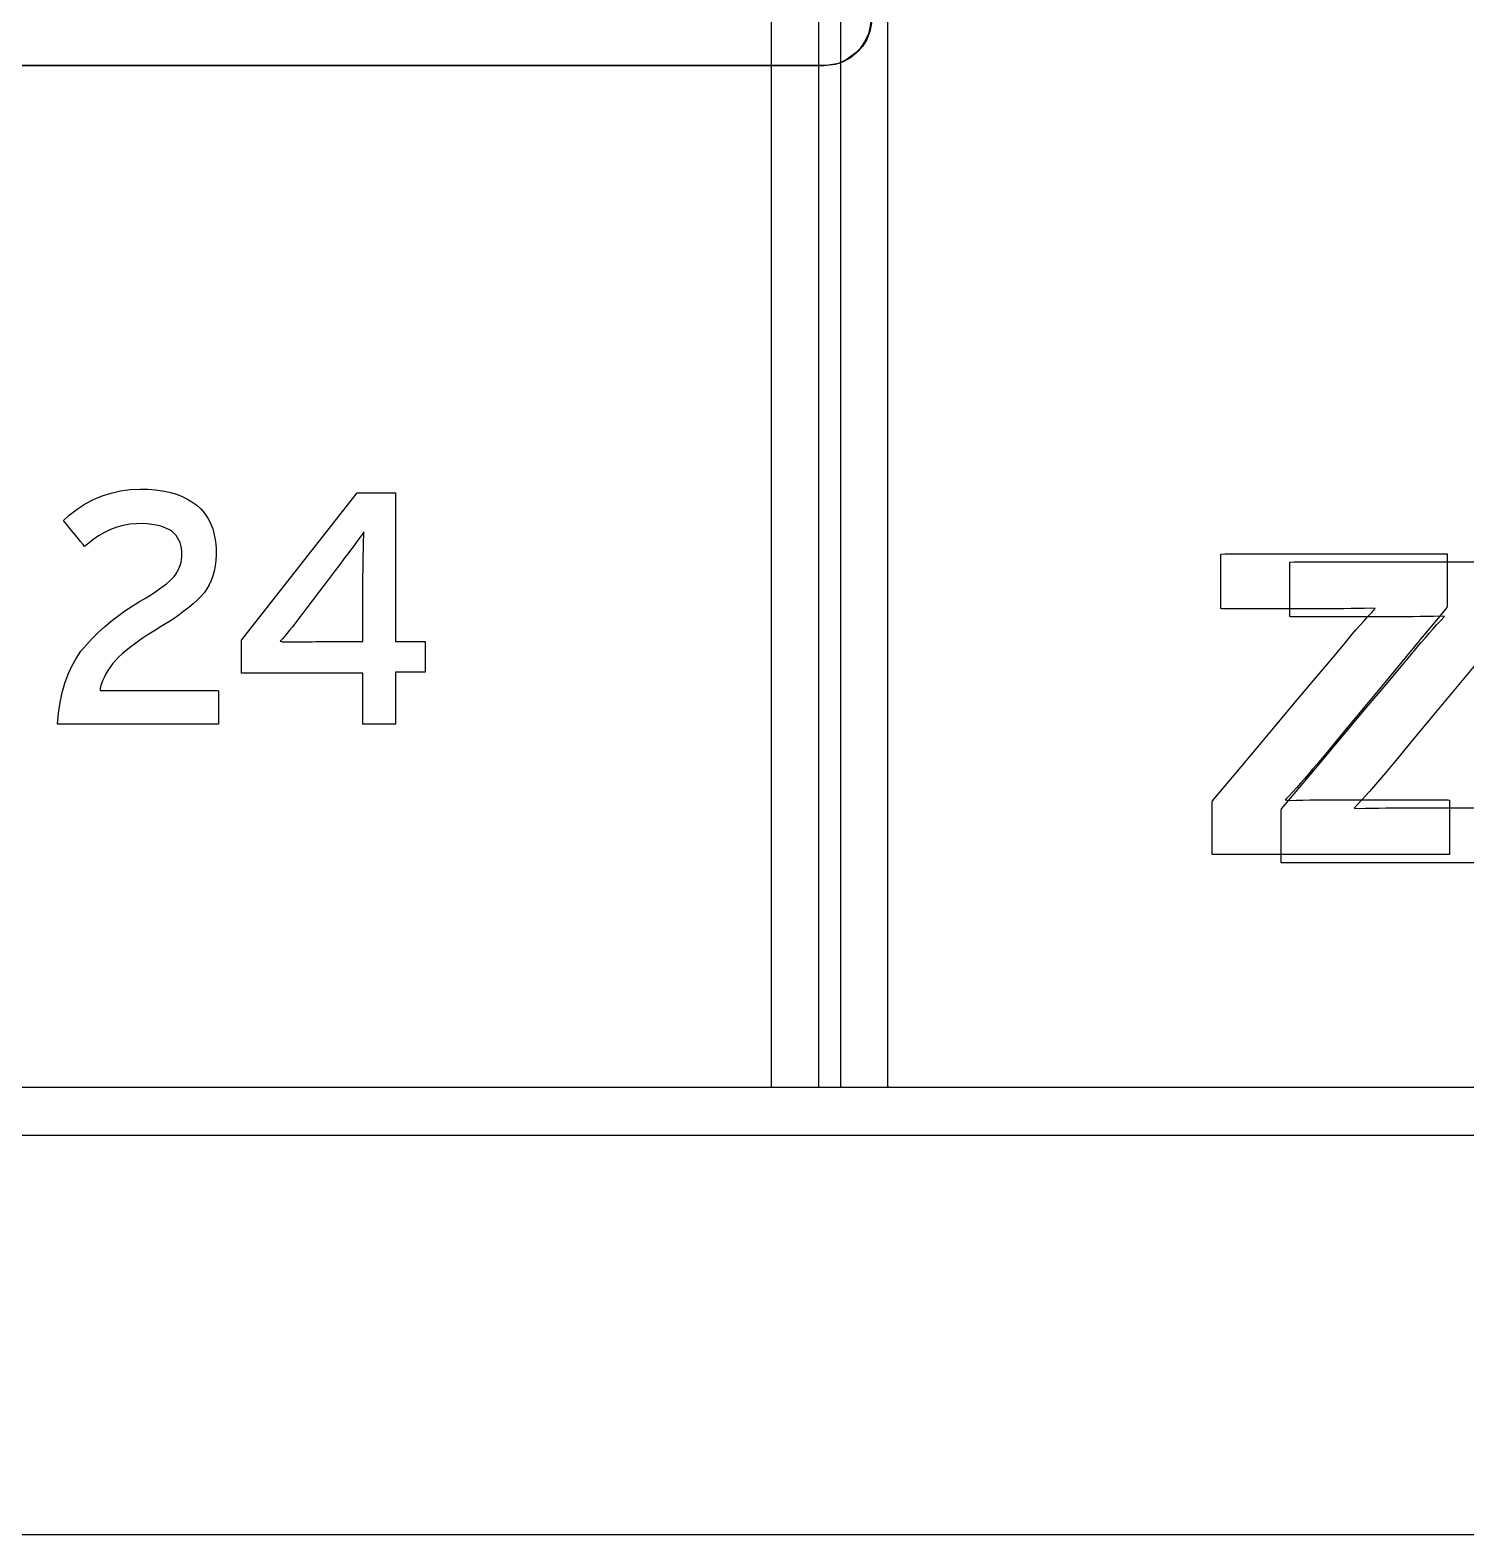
# Model space of a CAD drawing. Extents: x 1 to 47.7, y 0.2 to 33.4.
# Drawn here: x 38.236 to 38.839, y 10.224 to 10.856 of the extents above; entities that cross this region are included whole.
import ezdxf

# ---------------------------------------------------------------- set-up
doc = ezdxf.new("R2010")
doc.units = 0
doc.header["$MEASUREMENT"] = 0
for name, color, linetype in [('1_1__SCREW_TERMINAL_BLOCK_', 7, 'CONTINUOUS'), ('1_2__SCREW_TERMINAL_BLOCK_', 7, 'CONTINUOUS'), ('1_3__CONNECTORIZED_RELAY__', 7, 'CONTINUOUS'), ('1_4__CONNECTORIZED_RELAY__', 7, 'CONTINUOUS'), ('6_0____DWG', 7, 'CONTINUOUS')]:
    doc.layers.add(name, color=color, linetype=linetype)

msp = doc.modelspace()

# ---------------------------------------------------------------- linework, layer by layer
at = {"layer": '1_1__SCREW_TERMINAL_BLOCK_'}
for points in [[(38.54709, 10.86559), (38.54709, 10.84715), (38.54709, 10.82674), (38.54709, 10.80463), (38.54709, 10.78107), (38.54709, 10.75633), (38.54709, 10.73067), (38.54709, 10.67769), (38.54709, 10.62424), (38.54709, 10.57243), (38.54709, 10.54781), (38.54709, 10.52439), (38.54709, 10.50245), (38.54709, 10.48225), (38.54709, 10.46405), (38.54709, 10.44812), (38.54709, 10.43472), (38.54709, 10.42412), (38.54709, 10.41995), (38.54709, 10.41658), (38.54709, 10.41405), (38.54709, 10.41238), (38.54709, 10.4116), (38.54679, 10.41155), (38.5452, 10.41155), (38.54226, 10.41155), (38.53798, 10.41155), (38.53238, 10.41155), (38.52546, 10.41155), (38.51725, 10.41155), (38.50774, 10.41155), (38.49695, 10.41155), (38.4849, 10.41155), (38.4716, 10.41155), (38.45706, 10.41155), (38.44128, 10.41155), (38.42429, 10.41155), (38.40609, 10.41155), (38.3867, 10.41155), (38.36613, 10.41155), (38.34439, 10.41155), (38.32149, 10.41155), (38.29745, 10.41155), (38.27228, 10.41155), (38.24598, 10.41155), (38.21857, 10.41155)], [(38.84753, 10.41155), (38.83008, 10.41155), (38.81183, 10.41155), (38.77373, 10.41155), (38.73477, 10.41155), (38.6965, 10.41155), (38.6781, 10.41155), (38.66046, 10.41155), (38.64375, 10.41155), (38.62819, 10.41155), (38.61395, 10.41155), (38.60123, 10.41155), (38.59023, 10.41155), (38.58114, 10.41155), (38.57415, 10.41155), (38.56945, 10.41155), (38.56724, 10.41155), (38.56708, 10.4116), (38.56708, 10.41238), (38.56708, 10.41405), (38.56708, 10.41658), (38.56708, 10.41995), (38.56708, 10.42412), (38.56708, 10.43472), (38.56708, 10.44812), (38.56708, 10.46405), (38.56708, 10.48225), (38.56708, 10.50245), (38.56708, 10.52439), (38.56708, 10.54781), (38.56708, 10.57243), (38.56708, 10.62424), (38.56708, 10.67769), (38.56708, 10.73067), (38.56708, 10.75633), (38.56708, 10.78107), (38.56708, 10.80463), (38.56708, 10.82674), (38.56708, 10.84715), (38.56708, 10.86559)], [(38.38928, 10.58607), (38.38928, 10.56424), (38.3756, 10.56424), (38.3756, 10.58561), (38.32463, 10.58561), (38.32463, 10.59951), (38.37313, 10.66142), (38.38928, 10.66142), (38.38928, 10.59888), (38.40176, 10.59888), (38.40176, 10.58607), (38.38928, 10.58607)], [(38.20395, 10.39156), (38.24504, 10.39156), (38.28509, 10.39156), (38.32407, 10.39156), (38.36198, 10.39156), (38.3988, 10.39156), (38.43453, 10.39156), (38.46915, 10.39156), (38.50264, 10.39156), (38.53499, 10.39156), (38.5662, 10.39156), (38.59624, 10.39156), (38.62511, 10.39156), (38.65279, 10.39156), (38.67926, 10.39156), (38.70453, 10.39156), (38.72856, 10.39156), (38.75136, 10.39156), (38.77291, 10.39156), (38.79318, 10.39156), (38.81219, 10.39156), (38.82989, 10.39156), (38.8463, 10.39156)]]:
    msp.add_lwpolyline(points, dxfattribs=at)
for points in [[(38.24736, 10.56424), (38.24776, 10.5689), (38.24839, 10.57332), (38.24926, 10.5775), (38.25037, 10.58145), (38.25172, 10.58516), (38.2533, 10.58863), (38.25511, 10.59186), (38.25716, 10.59485), (38.25945, 10.59761), (38.26189, 10.6002), (38.26443, 10.6027), (38.26706, 10.60511), (38.2698, 10.60742), (38.27264, 10.60964), (38.27558, 10.61177), (38.27862, 10.6138), (38.28177, 10.61574), (38.28451, 10.61735), (38.28654, 10.61861), (38.28841, 10.61983), (38.29012, 10.62101), (38.29166, 10.62215), (38.29305, 10.62324), (38.29427, 10.6243), (38.29533, 10.62532), (38.29623, 10.6263), (38.29694, 10.62726), (38.29755, 10.62824), (38.29808, 10.62923), (38.29853, 10.63025), (38.2989, 10.63128), (38.29919, 10.63233), (38.2994, 10.6334), (38.29952, 10.63448), (38.29957, 10.63558), (38.29953, 10.63689), (38.29939, 10.63816), (38.29913, 10.63935), (38.29878, 10.64048), (38.29831, 10.64154), (38.29774, 10.64253), (38.29707, 10.64345), (38.29629, 10.64431), (38.2954, 10.64509), (38.29434, 10.64583), (38.29313, 10.64647), (38.29179, 10.64703), (38.29031, 10.64749), (38.28868, 10.64787), (38.28691, 10.64815), (38.285, 10.64835), (38.28295, 10.64845), (38.28054, 10.64844), (38.2777, 10.64818), (38.27493, 10.64768), (38.27223, 10.64694), (38.2696, 10.64596), (38.26704, 10.64475), (38.26456, 10.6433), (38.26215, 10.64161), (38.25981, 10.63969), (38.25869, 10.63888), (38.25804, 10.63967), (38.25694, 10.64102), (38.25555, 10.64273), (38.25403, 10.6446), (38.25253, 10.64644), (38.25122, 10.64805), (38.25026, 10.64924), (38.2498, 10.6498), (38.25225, 10.65201), (38.25554, 10.65452), (38.25894, 10.65671), (38.26247, 10.65858), (38.26612, 10.66011), (38.2699, 10.66132), (38.27379, 10.6622), (38.27781, 10.66275), (38.28196, 10.66298), (38.28527, 10.66289), (38.28842, 10.66265), (38.29139, 10.66223), (38.29421, 10.66165), (38.29685, 10.66091), (38.29933, 10.65999), (38.30164, 10.65892), (38.30378, 10.65768), (38.30576, 10.65625), (38.30753, 10.65461), (38.30909, 10.65279), (38.31043, 10.65079), (38.31156, 10.64861), (38.31247, 10.64625), (38.31316, 10.64372), (38.31363, 10.64101), (38.31389, 10.63812), (38.31392, 10.63535), (38.31379, 10.63298), (38.31351, 10.63072), (38.31309, 10.62856), (38.31252, 10.62652), (38.31181, 10.62458), (38.31096, 10.62276), (38.30997, 10.62104), (38.30883, 10.61943), (38.3075, 10.61791), (38.30599, 10.61637), (38.3043, 10.61481), (38.30245, 10.61324), (38.30042, 10.61164), (38.29823, 10.61002), (38.29586, 10.60839), (38.29333, 10.60673), (38.29062, 10.60506), (38.28772, 10.60329), (38.28499, 10.60155), (38.28247, 10.59988), (38.28015, 10.59825), (38.27803, 10.59668), (38.27611, 10.59517), (38.2744, 10.59371), (38.2729, 10.5923), (38.27159, 10.59095), (38.27043, 10.58957), (38.26937, 10.58818), (38.26842, 10.58676), (38.26758, 10.58532), (38.26684, 10.58386), (38.2662, 10.58238), (38.26568, 10.58088), (38.26525, 10.57936), (38.26524, 10.57834), (38.26813, 10.57834), (38.27372, 10.57834), (38.28114, 10.57834), (38.28948, 10.57834), (38.29788, 10.57834), (38.30544, 10.57834), (38.31128, 10.57834), (38.31452, 10.57834), (38.31489, 10.57817), (38.31489, 10.57716), (38.31489, 10.57545), (38.31489, 10.57327), (38.31489, 10.57088), (38.31489, 10.56854), (38.31489, 10.56649), (38.31489, 10.56498), (38.31489, 10.56426), (38.31339, 10.56424), (38.3077, 10.56424), (38.29888, 10.56424), (38.28813, 10.56424), (38.27665, 10.56424), (38.26563, 10.56424), (38.25628, 10.56424), (38.24978, 10.56424)], [(38.37599, 10.64506), (38.3752, 10.64393), (38.37435, 10.64274), (38.37344, 10.64148), (38.37248, 10.64016), (38.37146, 10.63877), (38.37038, 10.63732), (38.36924, 10.6358), (38.36804, 10.63422), (38.36727, 10.6332), (38.36586, 10.63133), (38.36348, 10.6282), (38.36051, 10.62428), (38.3573, 10.62005), (38.35423, 10.61599), (38.35164, 10.61258), (38.34992, 10.6103), (38.34922, 10.60939), (38.34806, 10.60787), (38.34693, 10.60641), (38.34583, 10.60502), (38.34476, 10.6037), (38.34372, 10.60244), (38.34271, 10.60124), (38.34173, 10.60011), (38.34079, 10.59904), (38.34163, 10.59875), (38.34324, 10.59875), (38.34491, 10.59876), (38.34665, 10.59878), (38.34845, 10.59879), (38.35031, 10.59881), (38.35224, 10.59884), (38.35424, 10.59886), (38.35577, 10.59888), (38.35695, 10.59888), (38.3593, 10.59888), (38.36241, 10.59888), (38.3659, 10.59888), (38.36936, 10.59888), (38.37239, 10.59888), (38.3746, 10.59888), (38.37558, 10.59888), (38.3756, 10.5997), (38.3756, 10.60241), (38.3756, 10.60646), (38.3756, 10.61128), (38.3756, 10.6163), (38.3756, 10.62096), (38.3756, 10.62468), (38.3756, 10.6269), (38.37561, 10.62832), (38.37564, 10.63071), (38.37568, 10.63301), (38.37572, 10.63523), (38.37577, 10.63736), (38.37582, 10.63941), (38.37587, 10.64138), (38.37593, 10.64326)], [(38.73225, 10.50941), (38.73225, 10.51023), (38.73225, 10.51241), (38.73225, 10.51555), (38.73225, 10.51924), (38.73225, 10.52307), (38.73225, 10.52664), (38.73225, 10.52955), (38.73225, 10.53138), (38.73242, 10.53201), (38.73545, 10.53562), (38.74151, 10.54284), (38.74962, 10.5525), (38.75878, 10.56341), (38.76801, 10.57441), (38.77633, 10.58432), (38.78274, 10.59196), (38.78627, 10.59616), (38.78766, 10.59784), (38.78941, 10.59993), (38.79112, 10.60196), (38.79281, 10.60393), (38.79447, 10.60583), (38.79609, 10.60766), (38.79769, 10.60943), (38.79926, 10.61114), (38.80079, 10.61278), (38.79883, 10.61294), (38.79619, 10.61287), (38.79345, 10.61282), (38.79061, 10.61277), (38.78768, 10.61273), (38.78465, 10.61269), (38.78152, 10.61267), (38.77829, 10.61266), (38.77541, 10.61266), (38.77358, 10.61266), (38.76944, 10.61266), (38.76371, 10.61266), (38.75711, 10.61266), (38.75036, 10.61266), (38.74417, 10.61266), (38.73926, 10.61266), (38.73636, 10.61266), (38.73587, 10.61282), (38.73587, 10.61432), (38.73587, 10.61704), (38.73587, 10.62057), (38.73587, 10.62449), (38.73587, 10.62838), (38.73587, 10.63182), (38.73587, 10.63439), (38.73587, 10.63568), (38.73768, 10.63575), (38.74546, 10.63575), (38.7578, 10.63575), (38.77298, 10.63575), (38.78926, 10.63575), (38.80493, 10.63575), (38.81826, 10.63575), (38.82752, 10.63575), (38.83099, 10.63575), (38.83099, 10.63494), (38.83099, 10.63276), (38.83099, 10.62964), (38.83099, 10.62596), (38.83099, 10.62215), (38.83099, 10.61859), (38.83099, 10.61569), (38.83099, 10.61387), (38.83082, 10.61324), (38.82782, 10.60962), (38.82183, 10.60239), (38.81382, 10.59272), (38.80476, 10.58179), (38.79563, 10.57078), (38.78741, 10.56086), (38.78107, 10.55321), (38.77759, 10.54901), (38.7762, 10.54733), (38.77445, 10.54525), (38.77273, 10.54323), (38.77103, 10.54127), (38.76936, 10.53937), (38.76773, 10.53754), (38.76611, 10.53576), (38.76453, 10.53404), (38.76297, 10.53238), (38.76495, 10.53222), (38.76761, 10.53228), (38.77037, 10.53234), (38.77322, 10.53239), (38.77616, 10.53243), (38.7792, 10.53247), (38.78233, 10.53249), (38.78557, 10.5325), (38.78845, 10.5325), (38.79046, 10.5325), (38.79502, 10.5325), (38.80132, 10.5325), (38.80858, 10.5325), (38.81601, 10.5325), (38.82282, 10.5325), (38.82823, 10.5325), (38.83143, 10.5325), (38.83196, 10.53234), (38.83196, 10.53085), (38.83196, 10.52812), (38.83196, 10.52459), (38.83196, 10.52067), (38.83196, 10.51679), (38.83196, 10.51335), (38.83196, 10.51077), (38.83196, 10.50949), (38.83006, 10.50941), (38.8219, 10.50941), (38.80897, 10.50941), (38.79306, 10.50941), (38.77599, 10.50941), (38.75956, 10.50941), (38.74559, 10.50941), (38.73588, 10.50941)]]:
    msp.add_lwpolyline(points, close=True, dxfattribs=at)
at = {"layer": '1_2__SCREW_TERMINAL_BLOCK_'}
for points in [[(38.5693, 10.84085), (38.57561, 10.84187), (38.5811, 10.8447), (38.58543, 10.84902), (38.58827, 10.8545), (38.58929, 10.86082)], [(35.9357, 10.84085), (38.5693, 10.84085)], [(38.84753, 10.41155), (38.83008, 10.41155), (38.81183, 10.41155), (38.77373, 10.41155), (38.73477, 10.41155), (38.6965, 10.41155), (38.6781, 10.41155), (38.66046, 10.41155), (38.64375, 10.41155), (38.62819, 10.41155), (38.61395, 10.41155), (38.60123, 10.41155), (38.59023, 10.41155), (38.58114, 10.41155), (38.57415, 10.41155), (38.56945, 10.41155), (38.56724, 10.41155), (38.56708, 10.41225), (38.56708, 10.4158), (38.56708, 10.42216), (38.56708, 10.43111), (38.56708, 10.44243), (38.56708, 10.45588), (38.56708, 10.47125), (38.56708, 10.4883), (38.56708, 10.50683), (38.56708, 10.5266), (38.56708, 10.54739), (38.56708, 10.59113), (38.56708, 10.63626), (38.56708, 10.681), (38.56708, 10.70266), (38.56708, 10.72355), (38.56708, 10.74344), (38.56708, 10.76211), (38.56708, 10.77935), (38.56708, 10.79491), (38.56708, 10.80859), (38.56708, 10.82015), (38.56708, 10.82937), (38.56708, 10.83603), (38.56708, 10.83991), (38.56708, 10.84085), (38.56674, 10.84085), (38.56463, 10.84085), (38.55709, 10.84085), (38.54954, 10.84085), (38.54744, 10.84085), (38.5471, 10.84085), (38.54709, 10.83991), (38.54709, 10.83603), (38.54709, 10.82937), (38.54709, 10.82015), (38.54709, 10.80859), (38.54709, 10.79491), (38.54709, 10.77935), (38.54709, 10.76211), (38.54709, 10.74344), (38.54709, 10.72355), (38.54709, 10.70266), (38.54709, 10.681), (38.54709, 10.63626), (38.54709, 10.59113), (38.54709, 10.54739), (38.54709, 10.5266), (38.54709, 10.50683), (38.54709, 10.4883), (38.54709, 10.47125), (38.54709, 10.45588), (38.54709, 10.44243), (38.54709, 10.43111), (38.54709, 10.42216), (38.54709, 10.4158), (38.54709, 10.41225), (38.54709, 10.4116), (38.54679, 10.41155), (38.5452, 10.41155), (38.54226, 10.41155), (38.53798, 10.41155), (38.53238, 10.41155), (38.52546, 10.41155), (38.51725, 10.41155), (38.50774, 10.41155), (38.49695, 10.41155), (38.4849, 10.41155), (38.4716, 10.41155), (38.45706, 10.41155), (38.44128, 10.41155), (38.42429, 10.41155), (38.40609, 10.41155), (38.3867, 10.41155), (38.36613, 10.41155), (38.34439, 10.41155), (38.32149, 10.41155), (38.29745, 10.41155), (38.27228, 10.41155), (38.24598, 10.41155), (38.21857, 10.41155)], [(38.20395, 10.39156), (38.24504, 10.39156), (38.28509, 10.39156), (38.32407, 10.39156), (38.36198, 10.39156), (38.3988, 10.39156), (38.43453, 10.39156), (38.46915, 10.39156), (38.50264, 10.39156), (38.53499, 10.39156), (38.5662, 10.39156), (38.59624, 10.39156), (38.62511, 10.39156), (38.65279, 10.39156), (38.67926, 10.39156), (38.70453, 10.39156), (38.72856, 10.39156), (38.75136, 10.39156), (38.77291, 10.39156), (38.79318, 10.39156), (38.81219, 10.39156), (38.82989, 10.39156), (38.8463, 10.39156)]]:
    msp.add_lwpolyline(points, dxfattribs=at)
msp.add_lwpolyline([(38.73225, 10.50941), (38.73225, 10.51023), (38.73225, 10.51241), (38.73225, 10.51555), (38.73225, 10.51924), (38.73225, 10.52307), (38.73225, 10.52664), (38.73225, 10.52955), (38.73225, 10.53138), (38.73242, 10.53201), (38.73545, 10.53562), (38.74151, 10.54284), (38.74962, 10.5525), (38.75878, 10.56341), (38.76801, 10.57441), (38.77633, 10.58432), (38.78274, 10.59196), (38.78627, 10.59616), (38.78766, 10.59784), (38.78941, 10.59993), (38.79112, 10.60196), (38.79281, 10.60393), (38.79447, 10.60583), (38.79609, 10.60766), (38.79769, 10.60943), (38.79926, 10.61114), (38.80079, 10.61278), (38.79883, 10.61294), (38.79619, 10.61287), (38.79345, 10.61282), (38.79061, 10.61277), (38.78768, 10.61273), (38.78465, 10.61269), (38.78152, 10.61267), (38.77829, 10.61266), (38.77541, 10.61266), (38.77358, 10.61266), (38.76944, 10.61266), (38.76371, 10.61266), (38.75711, 10.61266), (38.75036, 10.61266), (38.74417, 10.61266), (38.73926, 10.61266), (38.73636, 10.61266), (38.73587, 10.61282), (38.73587, 10.61432), (38.73587, 10.61704), (38.73587, 10.62057), (38.73587, 10.62449), (38.73587, 10.62838), (38.73587, 10.63182), (38.73587, 10.63439), (38.73587, 10.63568), (38.73768, 10.63575), (38.74546, 10.63575), (38.7578, 10.63575), (38.77298, 10.63575), (38.78926, 10.63575), (38.80493, 10.63575), (38.81826, 10.63575), (38.82752, 10.63575), (38.83099, 10.63575), (38.83099, 10.63494), (38.83099, 10.63276), (38.83099, 10.62964), (38.83099, 10.62596), (38.83099, 10.62215), (38.83099, 10.61859), (38.83099, 10.61569), (38.83099, 10.61387), (38.83082, 10.61324), (38.82782, 10.60962), (38.82183, 10.60239), (38.81382, 10.59272), (38.80476, 10.58179), (38.79563, 10.57078), (38.78741, 10.56086), (38.78107, 10.55321), (38.77759, 10.54901), (38.7762, 10.54733), (38.77445, 10.54525), (38.77273, 10.54323), (38.77103, 10.54127), (38.76936, 10.53937), (38.76773, 10.53754), (38.76611, 10.53576), (38.76453, 10.53404), (38.76297, 10.53238), (38.76495, 10.53222), (38.76761, 10.53228), (38.77037, 10.53234), (38.77322, 10.53239), (38.77616, 10.53243), (38.7792, 10.53247), (38.78233, 10.53249), (38.78557, 10.5325), (38.78845, 10.5325), (38.79046, 10.5325), (38.79502, 10.5325), (38.80132, 10.5325), (38.80858, 10.5325), (38.81601, 10.5325), (38.82282, 10.5325), (38.82823, 10.5325), (38.83143, 10.5325), (38.83196, 10.53234), (38.83196, 10.53085), (38.83196, 10.52812), (38.83196, 10.52459), (38.83196, 10.52067), (38.83196, 10.51679), (38.83196, 10.51335), (38.83196, 10.51077), (38.83196, 10.50949), (38.83006, 10.50941), (38.8219, 10.50941), (38.80897, 10.50941), (38.79306, 10.50941), (38.77599, 10.50941), (38.75956, 10.50941), (38.74559, 10.50941), (38.73588, 10.50941)], close=True, dxfattribs=at)
at = {"layer": '1_3__CONNECTORIZED_RELAY__'}
for points in [[(38.5761, 10.89747), (38.5761, 10.83548), (38.5761, 10.77608), (38.5761, 10.74749), (38.5761, 10.71969), (38.5761, 10.69274), (38.5761, 10.66671), (38.5761, 10.64162), (38.5761, 10.61755), (38.5761, 10.59454), (38.5761, 10.57264), (38.5761, 10.5519), (38.5761, 10.53237), (38.5761, 10.51411), (38.5761, 10.49717), (38.5761, 10.4816), (38.5761, 10.46745), (38.5761, 10.45477), (38.5761, 10.44361), (38.5761, 10.43403), (38.5761, 10.42608), (38.5761, 10.4198), (38.5761, 10.41525), (38.5761, 10.41249), (38.5761, 10.41155), (38.5761, 10.41155), (38.57569, 10.41155), (38.57445, 10.41155), (38.57239, 10.41155), (38.56952, 10.41155), (38.56584, 10.41155), (38.56136, 10.41155), (38.55608, 10.41155), (38.55001, 10.41155), (38.53552, 10.41155), (38.51793, 10.41155), (38.49729, 10.41155), (38.47365, 10.41155), (38.44705, 10.41155), (38.41754, 10.41155), (38.38516, 10.41155), (38.34995, 10.41155), (38.31197, 10.41155), (38.27125, 10.41155), (38.22785, 10.41155)], [(38.84572, 10.41155), (38.82921, 10.41155), (38.79446, 10.41155), (38.75861, 10.41155), (38.72308, 10.41155), (38.68928, 10.41155), (38.67348, 10.41155), (38.65864, 10.41155), (38.64495, 10.41155), (38.63259, 10.41155), (38.62173, 10.41155), (38.61254, 10.41155), (38.60522, 10.41155), (38.59993, 10.41155), (38.59685, 10.41155), (38.5961, 10.41186), (38.5961, 10.41293), (38.5961, 10.41475), (38.5961, 10.42059), (38.5961, 10.42928), (38.5961, 10.44071), (38.5961, 10.45477), (38.5961, 10.47134), (38.5961, 10.49033), (38.5961, 10.51161), (38.5961, 10.53509), (38.5961, 10.56064), (38.5961, 10.58817), (38.5961, 10.61755), (38.5961, 10.64869), (38.5961, 10.68147), (38.5961, 10.71579), (38.5961, 10.75152), (38.5961, 10.78857), (38.5961, 10.82683), (38.5961, 10.86618)], [(38.85089, 10.50602), (38.83795, 10.50602), (38.82204, 10.50602), (38.80497, 10.50602), (38.78855, 10.50602), (38.77458, 10.50602), (38.76487, 10.50602), (38.76123, 10.50602), (38.76123, 10.50684), (38.76123, 10.50902), (38.76123, 10.51216), (38.76123, 10.51585), (38.76123, 10.51968), (38.76123, 10.52325), (38.76123, 10.52616), (38.76123, 10.52799), (38.7614, 10.52862), (38.76443, 10.53223), (38.7705, 10.53945), (38.7786, 10.54911), (38.78776, 10.56002), (38.797, 10.57102), (38.80531, 10.58093), (38.81173, 10.58857), (38.81525, 10.59277), (38.81664, 10.59445), (38.81839, 10.59654), (38.82011, 10.59857), (38.8218, 10.60054), (38.82345, 10.60244), (38.82508, 10.60427), (38.82668, 10.60604), (38.82824, 10.60775), (38.82978, 10.60939), (38.82781, 10.60955), (38.82517, 10.60948), (38.82243, 10.60942), (38.8196, 10.60938), (38.81667, 10.60933), (38.81363, 10.6093), (38.8105, 10.60928), (38.80728, 10.60927), (38.8044, 10.60927), (38.80257, 10.60927), (38.79843, 10.60927), (38.7927, 10.60927), (38.7861, 10.60927), (38.77935, 10.60927), (38.77316, 10.60927), (38.76825, 10.60927), (38.76534, 10.60927), (38.76485, 10.60943), (38.76485, 10.61092), (38.76485, 10.61365), (38.76485, 10.61718), (38.76485, 10.6211), (38.76485, 10.62499), (38.76485, 10.62843), (38.76485, 10.631), (38.76485, 10.63229), (38.76666, 10.63236), (38.77445, 10.63236), (38.78679, 10.63236), (38.80196, 10.63236), (38.81825, 10.63236), (38.83391, 10.63236), (38.84724, 10.63236)], [(38.8428, 10.58933), (38.83374, 10.5784), (38.82462, 10.56739), (38.8164, 10.55747), (38.81006, 10.54982), (38.80657, 10.54561), (38.80518, 10.54394), (38.80343, 10.54186), (38.80171, 10.53984), (38.80002, 10.53788), (38.79835, 10.53598), (38.79671, 10.53415), (38.7951, 10.53237), (38.79351, 10.53065), (38.79195, 10.52899), (38.79394, 10.52883), (38.7966, 10.52889), (38.79935, 10.52895), (38.8022, 10.529), (38.80514, 10.52904), (38.80818, 10.52907), (38.81132, 10.5291), (38.81455, 10.52911), (38.81743, 10.52911), (38.81945, 10.52911), (38.824, 10.52911), (38.8303, 10.52911), (38.83757, 10.52911), (38.845, 10.52911)], [(38.22234, 10.39156), (38.26297, 10.39156), (38.30254, 10.39156), (38.34105, 10.39156), (38.37848, 10.39156), (38.41482, 10.39156), (38.45005, 10.39156), (38.48417, 10.39156), (38.51716, 10.39156), (38.549, 10.39156), (38.57969, 10.39156), (38.60922, 10.39156), (38.63756, 10.39156), (38.6647, 10.39156), (38.69064, 10.39156), (38.71536, 10.39156), (38.73885, 10.39156), (38.76109, 10.39156), (38.78208, 10.39156), (38.80179, 10.39156), (38.82022, 10.39156), (38.83735, 10.39156), (38.85317, 10.39156)]]:
    msp.add_lwpolyline(points, dxfattribs=at)
at = {"layer": '1_4__CONNECTORIZED_RELAY__'}
for points in [[(38.58917, 10.85866), (38.58847, 10.85514), (38.58718, 10.85188), (38.58536, 10.84892), (38.58307, 10.84634), (38.58037, 10.84419), (38.57731, 10.84252), (38.57397, 10.8414), (38.57039, 10.84088), (38.52204, 10.84085), (38.31519, 10.84085), (37.98499, 10.84085), (37.57653, 10.84085)], [(38.58927, 10.86001), (38.5877, 10.85304), (38.58391, 10.84725), (38.57837, 10.84311), (38.57677, 10.84238), (38.5761, 10.84206), (38.5761, 10.84133), (38.5761, 10.83981), (38.5761, 10.83751), (38.5761, 10.83447), (38.5761, 10.82629), (38.5761, 10.81551), (38.5761, 10.80239), (38.5761, 10.78715), (38.5761, 10.77005), (38.5761, 10.75134), (38.5761, 10.73124), (38.5761, 10.71001), (38.5761, 10.68789), (38.5761, 10.64196), (38.5761, 10.5954), (38.5761, 10.55016), (38.5761, 10.52864), (38.5761, 10.50818), (38.5761, 10.48903), (38.5761, 10.47142), (38.5761, 10.45561), (38.5761, 10.44183), (38.5761, 10.43033), (38.5761, 10.42135), (38.5761, 10.41515), (38.5761, 10.41315), (38.5761, 10.41195), (38.5761, 10.41155), (38.57522, 10.41155), (38.5729, 10.41155), (38.56916, 10.41155), (38.56402, 10.41155), (38.55747, 10.41155), (38.54954, 10.41155), (38.54024, 10.41155), (38.52959, 10.41155), (38.51759, 10.41155), (38.50426, 10.41155), (38.48961, 10.41155), (38.47365, 10.41155), (38.45641, 10.41155), (38.43788, 10.41155), (38.41809, 10.41155), (38.39705, 10.41155), (38.37477, 10.41155), (38.35126, 10.41155), (38.32654, 10.41155), (38.30061, 10.41155), (38.2735, 10.41155), (38.24522, 10.41155), (38.21578, 10.41155)], [(38.85412, 10.41155), (38.83756, 10.41155), (38.80233, 10.41155), (38.72892, 10.41155), (38.69382, 10.41155), (38.67734, 10.41155), (38.66185, 10.41155), (38.64752, 10.41155), (38.63455, 10.41155), (38.62314, 10.41155), (38.61348, 10.41155), (38.60575, 10.41155), (38.60016, 10.41155), (38.5969, 10.41155), (38.5961, 10.41163), (38.5961, 10.41244), (38.5961, 10.41408), (38.5961, 10.41652), (38.5961, 10.41973), (38.5961, 10.42834), (38.5961, 10.43966), (38.5961, 10.45342), (38.5961, 10.46937), (38.5961, 10.48726), (38.5961, 10.50683), (38.5961, 10.52783), (38.5961, 10.55001), (38.5961, 10.59688), (38.5961, 10.69353), (38.5961, 10.71681), (38.5961, 10.73924), (38.5961, 10.76055), (38.5961, 10.7805), (38.5961, 10.79882), (38.5961, 10.81527), (38.5961, 10.82958), (38.5961, 10.84152), (38.5961, 10.85081), (38.5961, 10.85438), (38.5961, 10.8572)], [(38.85089, 10.50602), (38.83795, 10.50602), (38.82204, 10.50602), (38.80497, 10.50602), (38.78855, 10.50602), (38.77458, 10.50602), (38.76487, 10.50602), (38.76123, 10.50602), (38.76123, 10.50684), (38.76123, 10.50902), (38.76123, 10.51216), (38.76123, 10.51585), (38.76123, 10.51968), (38.76123, 10.52325), (38.76123, 10.52616), (38.76123, 10.52799), (38.7614, 10.52862), (38.76443, 10.53223), (38.7705, 10.53945), (38.7786, 10.54911), (38.78776, 10.56002), (38.797, 10.57102), (38.80531, 10.58093), (38.81173, 10.58857), (38.81525, 10.59277), (38.81664, 10.59445), (38.81839, 10.59654), (38.82011, 10.59857), (38.8218, 10.60054), (38.82345, 10.60244), (38.82508, 10.60427), (38.82668, 10.60604), (38.82824, 10.60775), (38.82978, 10.60939), (38.82781, 10.60955), (38.82517, 10.60948), (38.82243, 10.60942), (38.8196, 10.60938), (38.81667, 10.60933), (38.81363, 10.6093), (38.8105, 10.60928), (38.80728, 10.60927), (38.8044, 10.60927), (38.80257, 10.60927), (38.79843, 10.60927), (38.7927, 10.60927), (38.7861, 10.60927), (38.77935, 10.60927), (38.77316, 10.60927), (38.76825, 10.60927), (38.76534, 10.60927), (38.76485, 10.60943), (38.76485, 10.61092), (38.76485, 10.61365), (38.76485, 10.61718), (38.76485, 10.6211), (38.76485, 10.62499), (38.76485, 10.62843), (38.76485, 10.631), (38.76485, 10.63229), (38.76666, 10.63236), (38.77445, 10.63236), (38.78679, 10.63236), (38.80196, 10.63236), (38.81825, 10.63236), (38.83391, 10.63236), (38.84724, 10.63236)], [(38.8428, 10.58933), (38.83374, 10.5784), (38.82462, 10.56739), (38.8164, 10.55747), (38.81006, 10.54982), (38.80657, 10.54561), (38.80518, 10.54394), (38.80343, 10.54186), (38.80171, 10.53984), (38.80002, 10.53788), (38.79835, 10.53598), (38.79671, 10.53415), (38.7951, 10.53237), (38.79351, 10.53065), (38.79195, 10.52899), (38.79394, 10.52883), (38.7966, 10.52889), (38.79935, 10.52895), (38.8022, 10.529), (38.80514, 10.52904), (38.80818, 10.52907), (38.81132, 10.5291), (38.81455, 10.52911), (38.81743, 10.52911), (38.81945, 10.52911), (38.824, 10.52911), (38.8303, 10.52911), (38.83757, 10.52911), (38.845, 10.52911)], [(38.22919, 10.39156), (38.27075, 10.39156), (38.31119, 10.39156), (38.35051, 10.39156), (38.38869, 10.39156), (38.4257, 10.39156), (38.46155, 10.39156), (38.49621, 10.39156), (38.52968, 10.39156), (38.56193, 10.39156), (38.59296, 10.39156), (38.62275, 10.39156), (38.65128, 10.39156), (38.67854, 10.39156), (38.70453, 10.39156), (38.72921, 10.39156), (38.75259, 10.39156), (38.77464, 10.39156), (38.79536, 10.39156), (38.81472, 10.39156), (38.83272, 10.39156), (38.84934, 10.39156)]]:
    msp.add_lwpolyline(points, dxfattribs=at)
at = {"layer": '6_0____DWG'}
msp.add_lwpolyline([(39.01236, 10.22364), (38.83766, 10.22364), (38.66083, 10.22364), (38.48195, 10.22364), (38.30112, 10.22364), (38.11844, 10.22364), (37.93401, 10.22364), (37.74793, 10.22364), (37.56029, 10.22364), (37.37119, 10.22364), (37.18073, 10.22364), (36.989, 10.22364), (36.79611, 10.22364), (36.60214, 10.22364), (36.4072, 10.22364), (36.21138, 10.22364), (36.01479, 10.22364), (35.81751, 10.22364), (35.42131, 10.22364)], dxfattribs=at)

doc.saveas('drawing.dxf')
